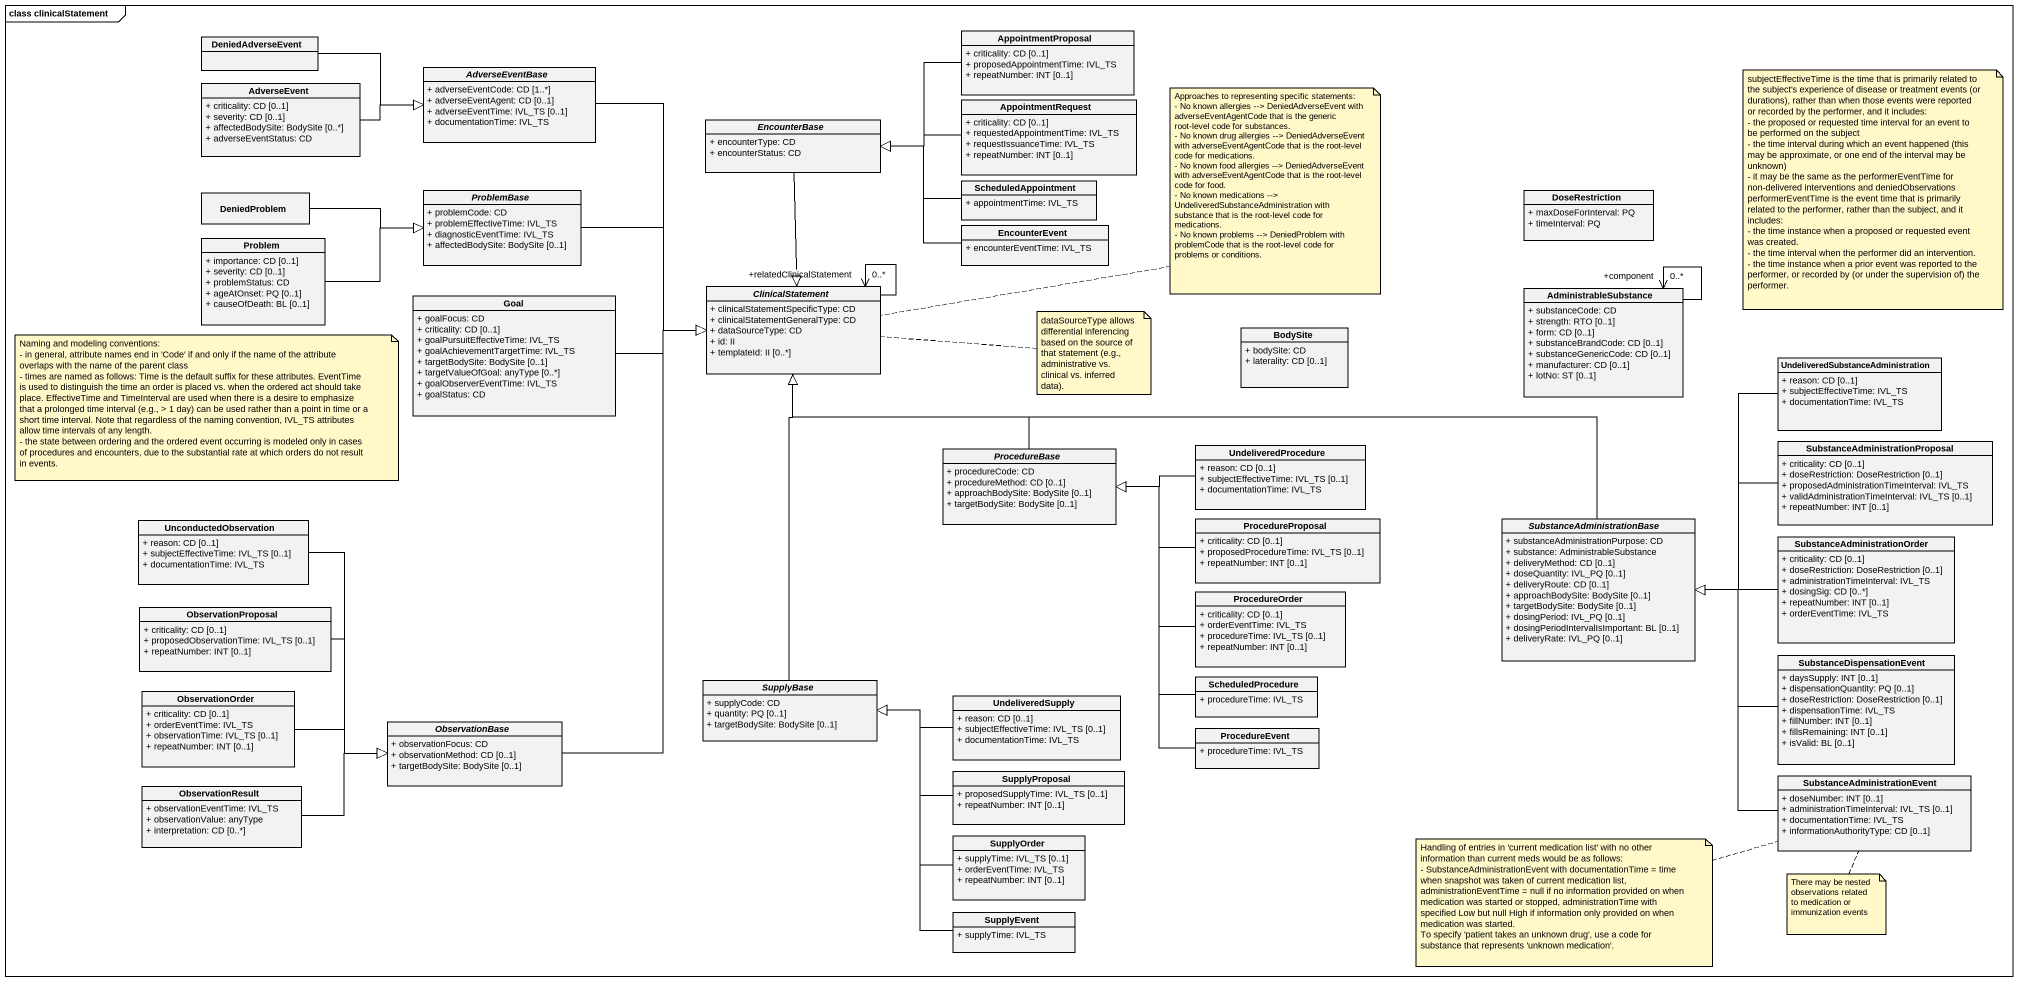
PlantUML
@startuml
mainframe class clinicalStatement
hide circle
hide empty members
skinparam classAttributeIconSize 0
class DeniedAdverseEvent
class AppointmentProposal {
  + criticality: CD [0..1]
  + proposedAppointmentTime: IVL_TS
  + repeatNumber: INT [0..1]
}
class AdverseEvent {
  + criticality: CD [0..1]
  + severity: CD [0..1]
  + affectedBodySite: BodySite [0..*]
  + adverseEventStatus: CD
}
abstract class AdverseEventBase {
  + adverseEventCode: CD [1..*]
  + adverseEventAgent: CD [0..1]
  + adverseEventTime: IVL_TS [0..1]
  + documentationTime: IVL_TS
}
abstract class EncounterBase {
  + encounterType: CD
  + encounterStatus: CD
}
class AppointmentRequest {
  + criticality: CD [0..1]
  + requestedAppointmentTime: IVL_TS
  + requestIssuanceTime: IVL_TS
  + repeatNumber: INT [0..1]
}
class DeniedProblem
abstract class ProblemBase {
  + problemCode: CD
  + problemEffectiveTime: IVL_TS
  + diagnosticEventTime: IVL_TS
  + affectedBodySite: BodySite [0..1]
}
class ScheduledAppointment {
  + appointmentTime: IVL_TS
}
class DoseRestriction {
  + maxDoseForInterval: PQ
  + timeInterval: PQ
}
class Problem {
  + importance: CD [0..1]
  + severity: CD [0..1]
  + problemStatus: CD
  + ageAtOnset: PQ [0..1]
  + causeOfDeath: BL [0..1]
}
class EncounterEvent {
  + encounterEventTime: IVL_TS
}
class Goal {
  + goalFocus: CD
  + criticality: CD [0..1]
  + goalPursuitEffectiveTime: IVL_TS
  + goalAchievementTargetTime: IVL_TS
  + targetBodySite: BodySite [0..1]
  + targetValueOfGoal: anyType [0..*]
  + goalObserverEventTime: IVL_TS
  + goalStatus: CD
}
abstract class ClinicalStatement {
  + clinicalStatementSpecificType: CD
  + clinicalStatementGeneralType: CD
  + dataSourceType: CD
  + id: II
  + templateId: II [0..*]
}
class AdministrableSubstance {
  + substanceCode: CD
  + strength: RTO [0..1]
  + form: CD [0..1]
  + substanceBrandCode: CD [0..1]
  + substanceGenericCode: CD [0..1]
  + manufacturer: CD [0..1]
  + lotNo: ST [0..1]
}
class BodySite {
  + bodySite: CD
  + laterality: CD [0..1]
}
class "UndeliveredSubstanceAdministration" as UndeliveredSubstanceAdminist {
  + reason: CD [0..1]
  + subjectEffectiveTime: IVL_TS
  + documentationTime: IVL_TS
}
abstract class ProcedureBase {
  + procedureCode: CD
  + procedureMethod: CD [0..1]
  + approachBodySite: BodySite [0..1]
  + targetBodySite: BodySite [0..1]
}
class UndeliveredProcedure {
  + reason: CD [0..1]
  + subjectEffectiveTime: IVL_TS [0..1]
  + documentationTime: IVL_TS
}
class "SubstanceAdministrationProposal" as SubstanceAdministrationPropo {
  + criticality: CD [0..1]
  + doseRestriction: DoseRestriction [0..1]
  + proposedAdministrationTimeInterval: IVL_TS
  + validAdministrationTimeInterval: IVL_TS [0..1]
  + repeatNumber: INT [0..1]
}
class UnconductedObservation {
  + reason: CD [0..1]
  + subjectEffectiveTime: IVL_TS [0..1]
  + documentationTime: IVL_TS
}
class ProcedureProposal {
  + criticality: CD [0..1]
  + proposedProcedureTime: IVL_TS [0..1]
  + repeatNumber: INT [0..1]
}
abstract class SubstanceAdministrationBase {
  + substanceAdministrationPurpose: CD
  + substance: AdministrableSubstance
  + deliveryMethod: CD [0..1]
  + doseQuantity: IVL_PQ [0..1]
  + deliveryRoute: CD [0..1]
  + approachBodySite: BodySite [0..1]
  + targetBodySite: BodySite [0..1]
  + dosingPeriod: IVL_PQ [0..1]
  + dosingPeriodIntervalIsImportant: BL [0..1]
  + deliveryRate: IVL_PQ [0..1]
}
class SubstanceAdministrationOrder {
  + criticality: CD [0..1]
  + doseRestriction: DoseRestriction [0..1]
  + administrationTimeInterval: IVL_TS
  + dosingSig: CD [0..*]
  + repeatNumber: INT [0..1]
  + orderEventTime: IVL_TS
}
class ObservationProposal {
  + criticality: CD [0..1]
  + proposedObservationTime: IVL_TS [0..1]
  + repeatNumber: INT [0..1]
}
class ProcedureOrder {
  + criticality: CD [0..1]
  + orderEventTime: IVL_TS
  + procedureTime: IVL_TS [0..1]
  + repeatNumber: INT [0..1]
}
class SubstanceDispensationEvent {
  + daysSupply: INT [0..1]
  + dispensationQuantity: PQ [0..1]
  + doseRestriction: DoseRestriction [0..1]
  + dispensationTime: IVL_TS
  + fillNumber: INT [0..1]
  + fillsRemaining: INT [0..1]
  + isValid: BL [0..1]
}
class ObservationOrder {
  + criticality: CD [0..1]
  + orderEventTime: IVL_TS
  + observationTime: IVL_TS [0..1]
  + repeatNumber: INT [0..1]
}
abstract class SupplyBase {
  + supplyCode: CD
  + quantity: PQ [0..1]
  + targetBodySite: BodySite [0..1]
}
class UndeliveredSupply {
  + reason: CD [0..1]
  + subjectEffectiveTime: IVL_TS [0..1]
  + documentationTime: IVL_TS
}
class ScheduledProcedure {
  + procedureTime: IVL_TS
}
abstract class ObservationBase {
  + observationFocus: CD
  + observationMethod: CD [0..1]
  + targetBodySite: BodySite [0..1]
}
class ProcedureEvent {
  + procedureTime: IVL_TS
}
class SupplyProposal {
  + proposedSupplyTime: IVL_TS [0..1]
  + repeatNumber: INT [0..1]
}
class SubstanceAdministrationEvent {
  + doseNumber: INT [0..1]
  + administrationTimeInterval: IVL_TS [0..1]
  + documentationTime: IVL_TS
  + informationAuthorityType: CD [0..1]
}
class ObservationResult {
  + observationEventTime: IVL_TS
  + observationValue: anyType
  + interpretation: CD [0..*]
}
class SupplyOrder {
  + supplyTime: IVL_TS [0..1]
  + orderEventTime: IVL_TS
  + repeatNumber: INT [0..1]
}
class SupplyEvent {
  + supplyTime: IVL_TS
}
DeniedAdverseEvent -right-|> AdverseEventBase
AppointmentProposal -left-|> EncounterBase
AdverseEvent -right-|> AdverseEventBase
AdverseEventBase --|> ClinicalStatement
EncounterBase --|> ClinicalStatement
AppointmentRequest -left-|> EncounterBase
DeniedProblem -right-|> ProblemBase
ProblemBase -right-|> ClinicalStatement
ScheduledAppointment -left-|> EncounterBase
Problem -right-|> ProblemBase
EncounterEvent -left-|> EncounterBase
Goal -right-|> ClinicalStatement
ClinicalStatement --> "+relatedClinicalStatement\n0..*" ClinicalStatement
AdministrableSubstance --> "+component\n0..*" AdministrableSubstance
UndeliveredSubstanceAdminist --|> SubstanceAdministrationBase
ProcedureBase -up-|> ClinicalStatement
UndeliveredProcedure -left-|> ProcedureBase
SubstanceAdministrationPropo -left-|> SubstanceAdministrationBase
UnconductedObservation --|> ObservationBase
ProcedureProposal -left-|> ProcedureBase
SubstanceAdministrationBase -left-|> ClinicalStatement
SubstanceAdministrationBase -left-|> ClinicalStatement
SubstanceAdministrationOrder -left-|> SubstanceAdministrationBase
ObservationProposal -right-|> ObservationBase
ProcedureOrder -left-|> ProcedureBase
SubstanceDispensationEvent -left-|> SubstanceAdministrationBase
ObservationOrder -right-|> ObservationBase
SupplyBase -up-|> ClinicalStatement
UndeliveredSupply -left-|> SupplyBase
ScheduledProcedure -up-|> ProcedureBase
ObservationBase -up-|> ClinicalStatement
ProcedureEvent -up-|> ProcedureBase
SupplyProposal -left-|> SupplyBase
SubstanceAdministrationEvent -up-|> SubstanceAdministrationBase
ObservationResult -right-|> ObservationBase
SupplyOrder -up-|> SupplyBase
SupplyEvent -up-|> SupplyBase
note as N1
  subjectEffectiveTime is the time that is primarily related to the subject's experience of disease or treatment events (or durations), rather than when those events were reported or recorded by the performer, and it includes:
  - the proposed or requested time interval for an event to be performed on the subject
  - the time interval during which an event happened (this may be approximate, or one end of the interval may be unknown)
  - it may be the same as the performerEventTime for non-delivered interventions and deniedObservations
  performerEventTime is the event time that is primarily related to the performer, rather than the subject, and it includes:
  - the time instance when a proposed or requested event was created.
  - the time interval when the performer did an intervention.
  - the time instance when a prior event was reported to the performer, or recorded by (or under the supervision of) the performer.
end note
note right of ClinicalStatement
  Approaches to representing specific statements:
  - No known allergies --> DeniedAdverseEvent with adverseEventAgentCode that is the generic root-level code for substances.
  - No known drug allergies --> DeniedAdverseEvent with adverseEventAgentCode that is the root-level code for medications.
  - No known food allergies --> DeniedAdverseEvent with adverseEventAgentCode that is the root-level code for food.
  - No known medications --> UndeliveredSubstanceAdministration with substance that is the root-level code for medications.
  - No known problems --> DeniedProblem with problemCode that is the root-level code for problems or conditions.
end note
note right of ClinicalStatement : dataSourceType allows differential inferencing based on the source of that statement (e.g., administrative vs. clinical vs. inferred data).
note as N4
  Naming and modeling conventions:
  - in general, attribute names end in 'Code' if and only if the name of the attribute overlaps with the name of the parent class
  - times are named as follows: Time is the default suffix for these attributes. EventTime is used to distinguish the time an order is placed vs. when the ordered act should take place. EffectiveTime and TimeInterval are used when there is a desire to emphasize that a prolonged time interval (e.g., > 1 day) can be used rather than a point in time or a short time interval. Note that regardless of the naming convention, IVL_TS attributes allow time intervals of any length.
  - the state between ordering and the ordered event occurring is modeled only in cases of procedures and encounters, due to the substantial rate at which orders do not result in events.
end note
note left of SubstanceAdministrationEvent
  Handling of entries in 'current medication list' with no other information than current meds would be as follows:
  - SubstanceAdministrationEvent with documentationTime = time when snapshot was taken of current medication list, administrationEventTime = null if no information provided on when medication was started or stopped, administrationTime with specified Low but null High if information only provided on when medication was started.
  To specify 'patient takes an unknown drug', use a code for substance that represents 'unknown medication'.
end note
note bottom of SubstanceAdministrationEvent : There may be nested observations related to medication or immunization events
@enduml
